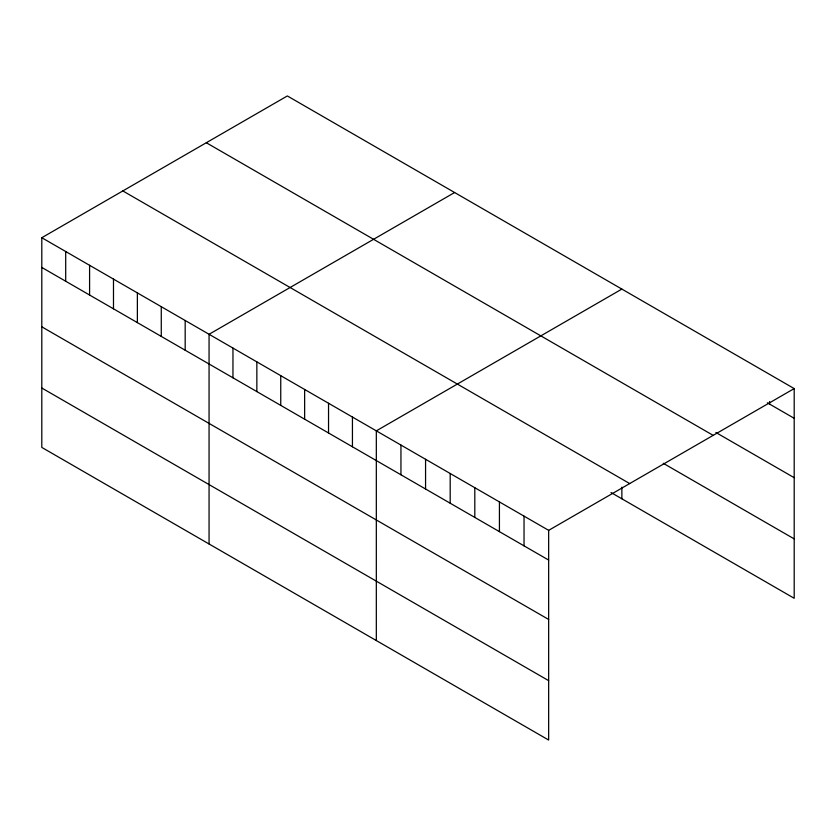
<?xml version="1.0" encoding="UTF-8"?>
<svg xmlns="http://www.w3.org/2000/svg" width="836" height="836" viewBox="0 0 836 836"><rect width="100%" height="100%" fill="white"/><g stroke="black" fill="none" stroke-linecap="round" stroke-linejoin="round"><path stroke-width="1.25" d="M41.8 237.717L548.656 530.348L548.656 740.048L41.8 447.417L41.8 237.717L287.344 95.952L794.2 388.583L794.2 598.283L611.001 492.519M454.606 192.52L209.063 334.285L209.063 543.985M621.869 289.089L376.325 430.853L376.325 640.554M548.656 530.348L794.2 388.583M767.343 402.795L794.2 418.303M715.867 432.473L794.2 477.701M206.314 142.737L713.171 435.368M663.272 463.301L794.2 538.896M122.829 190.932L629.686 483.563M41.8 267.436L548.656 560.068M41.8 326.824L548.656 619.455M41.8 388.019L548.656 680.65M769.58 401.51L769.58 404.091M621.869 487.169L621.869 498.789M524.036 516.136L524.036 545.856M499.426 501.924L499.426 531.633M474.806 487.712L474.806 517.421M450.186 473.489L450.186 503.209M425.566 459.277L425.566 488.997M400.946 445.065L400.946 474.785M352.437 417.06L352.437 446.779M328.538 403.265L328.538 432.975M304.638 389.471L304.638 419.181M280.75 375.667L280.75 405.387M256.851 361.873L256.851 391.593M232.962 348.079L232.962 377.799M185.174 320.491L185.174 350.2M161.275 306.697L161.275 336.406M137.376 292.893L137.376 322.612M113.487 279.099L113.487 308.818M89.588 265.305L89.588 295.024M65.699 251.511L65.699 281.23"/></g></svg>
